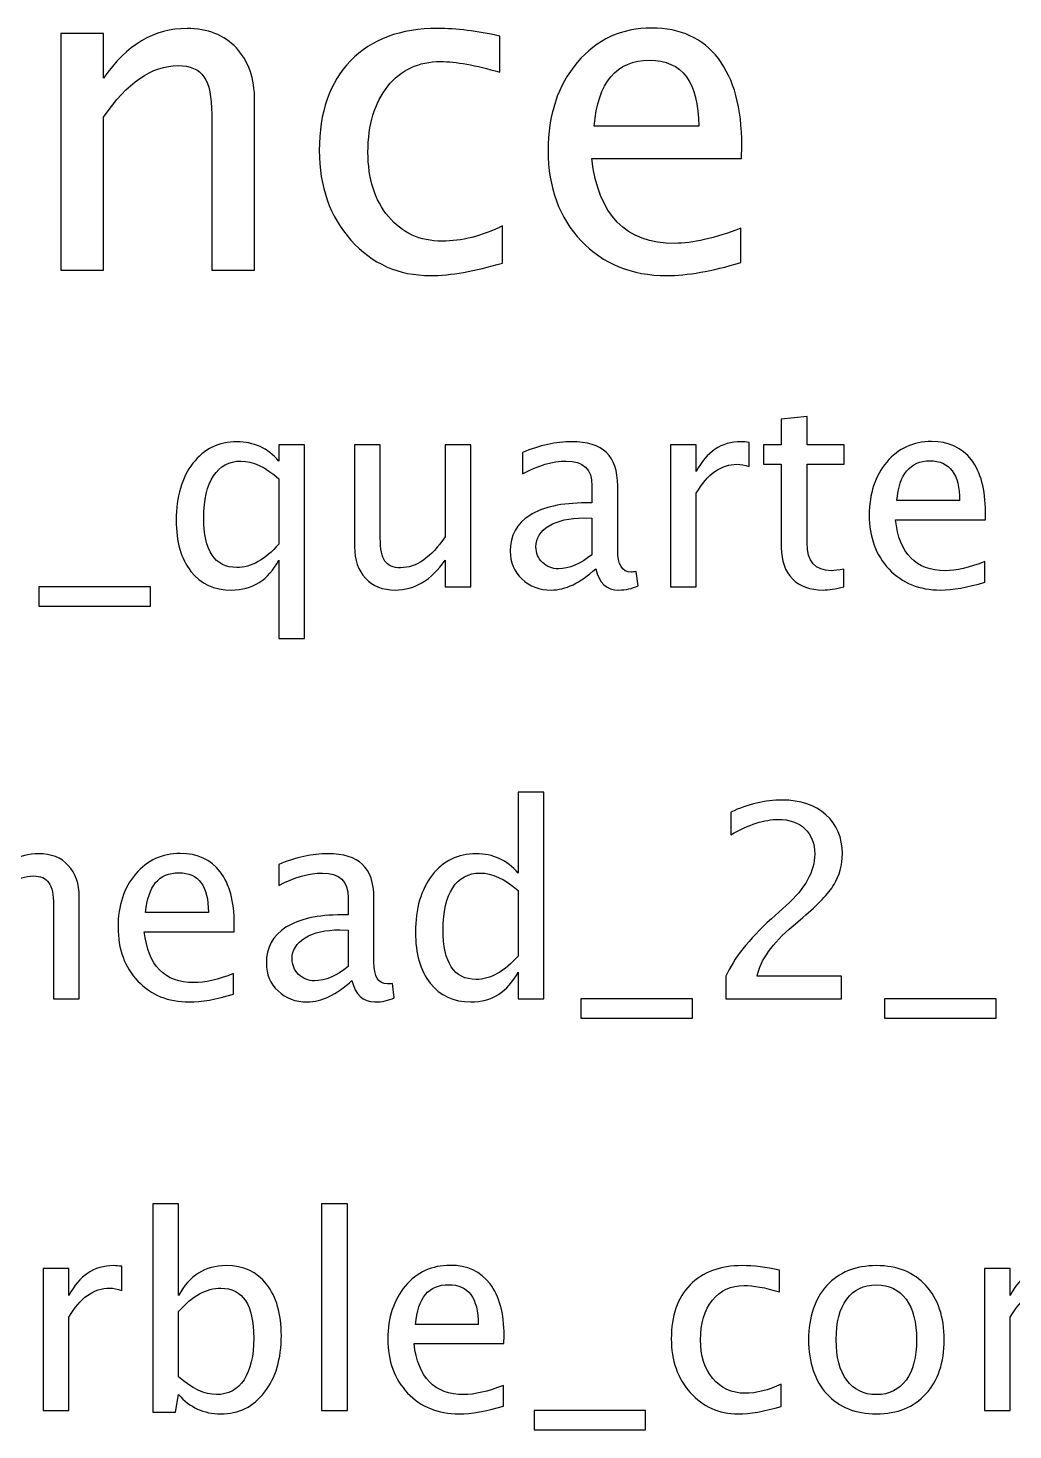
# Model space of a CAD drawing. Header units: centimetres. Extents: x -50 to 50, y -51 to 59.
# Drawn here: x 4.56 to 9.22, y 43.68 to 50.32 of the extents above; entities that cross this region are included whole.
import ezdxf

# ---------------------------------------------------------------- set-up
doc = ezdxf.new("R2010")
doc.units = ezdxf.units.CM
doc.header["$MEASUREMENT"] = 0
doc.layers.add('Layer 1', color=7, linetype='Continuous')

msp = doc.modelspace()

# ---------------------------------------------------------------- linework, layer by layer
at = {"layer": 'Layer 1'}
for points, knots in [([(4.71138, 49.17044), (4.71138, 49.17044), (4.71138, 50.29228), (4.71138, 50.29228), (4.71138, 50.29228), (4.71138, 50.29228), (4.91458, 50.29228), (4.91458, 50.29228), (4.91458, 50.29228), (4.91458, 50.29228), (4.91458, 50.08026), (4.91458, 50.08026), (4.91458, 50.08026), (5.02218, 50.23724), (5.15412, 50.31556), (5.31005, 50.31556), (5.31005, 50.31556), (5.40812, 50.31556), (5.48608, 50.28487), (5.54358, 50.22313), (5.54358, 50.22313), (5.60109, 50.16175), (5.63002, 50.07884), (5.63002, 49.97513), (5.63002, 49.97513), (5.63002, 49.97513), (5.63002, 49.17044), (5.63002, 49.17044), (5.63002, 49.17044), (5.63002, 49.17044), (5.42681, 49.17044), (5.42681, 49.17044), (5.42681, 49.17044), (5.42681, 49.17044), (5.42681, 49.90881), (5.42681, 49.90881), (5.42681, 49.90881), (5.42681, 49.99206), (5.41447, 50.05133), (5.39013, 50.08661), (5.39013, 50.08661), (5.36543, 50.12224), (5.32486, 50.13987), (5.26806, 50.13987), (5.26806, 50.13987), (5.14318, 50.13987), (5.02535, 50.05838), (4.91458, 49.8954), (4.91458, 49.8954), (4.91458, 49.8954), (4.91458, 49.17044), (4.91458, 49.17044), (4.91458, 49.17044), (4.91458, 49.17044), (4.71138, 49.17044), (4.71138, 49.17044)], [0, 0, 0, 0, 0.0666667, 0.0666667, 0.0666667, 0.0666667, 0.1333333, 0.1333333, 0.1333333, 0.1333333, 0.2, 0.2, 0.2, 0.2, 0.2666667, 0.2666667, 0.2666667, 0.2666667, 0.3333333, 0.3333333, 0.3333333, 0.3333333, 0.4, 0.4, 0.4, 0.4, 0.4666667, 0.4666667, 0.4666667, 0.4666667, 0.5333333, 0.5333333, 0.5333333, 0.5333333, 0.6, 0.6, 0.6, 0.6, 0.6666667, 0.6666667, 0.6666667, 0.6666667, 0.7333333, 0.7333333, 0.7333333, 0.7333333, 0.8, 0.8, 0.8, 0.8, 0.8666667, 0.8666667, 0.8666667, 0.8666667, 1, 1, 1, 1]), ([(6.80406, 49.20431), (6.67248, 49.1648), (6.55888, 49.14504), (6.46328, 49.14504), (6.46328, 49.14504), (6.31159, 49.14504), (6.186, 49.20113), (6.08616, 49.31296), (6.08616, 49.31296), (5.98632, 49.42515), (5.93623, 49.56661), (5.93623, 49.737), (5.93623, 49.737), (5.93623, 49.91904), (5.98562, 50.06121), (6.0844, 50.16281), (6.0844, 50.16281), (6.18318, 50.26476), (6.32111, 50.31556), (6.49821, 50.31556), (6.49821, 50.31556), (6.58534, 50.31556), (6.68341, 50.30356), (6.79136, 50.27958), (6.79136, 50.27958), (6.79136, 50.27958), (6.79136, 50.10812), (6.79136, 50.10812), (6.79136, 50.10812), (6.67671, 50.14199), (6.58323, 50.15892), (6.51126, 50.15892), (6.51126, 50.15892), (6.40684, 50.15892), (6.32323, 50.11977), (6.26079, 50.0418), (6.26079, 50.0418), (6.19834, 49.96384), (6.16695, 49.85977), (6.16695, 49.72995), (6.16695, 49.72995), (6.16695, 49.604), (6.1994, 49.5024), (6.26396, 49.42444), (6.26396, 49.42444), (6.32852, 49.34683), (6.41283, 49.30802), (6.51761, 49.30802), (6.51761, 49.30802), (6.61039, 49.30802), (6.70564, 49.33201), (6.80406, 49.37999), (6.80406, 49.37999), (6.80406, 49.37999), (6.80406, 49.20431), (6.80406, 49.20431)], [0, 0, 0, 0, 0.0666667, 0.0666667, 0.0666667, 0.0666667, 0.1333333, 0.1333333, 0.1333333, 0.1333333, 0.2, 0.2, 0.2, 0.2, 0.2666667, 0.2666667, 0.2666667, 0.2666667, 0.3333333, 0.3333333, 0.3333333, 0.3333333, 0.4, 0.4, 0.4, 0.4, 0.4666667, 0.4666667, 0.4666667, 0.4666667, 0.5333333, 0.5333333, 0.5333333, 0.5333333, 0.6, 0.6, 0.6, 0.6, 0.6666667, 0.6666667, 0.6666667, 0.6666667, 0.7333333, 0.7333333, 0.7333333, 0.7333333, 0.8, 0.8, 0.8, 0.8, 0.8666667, 0.8666667, 0.8666667, 0.8666667, 1, 1, 1, 1]), ([(7.9326, 49.20642), (7.79608, 49.1655), (7.67931, 49.14504), (7.58194, 49.14504), (7.58194, 49.14504), (7.41578, 49.14504), (7.28067, 49.20007), (7.1766, 49.30979), (7.1766, 49.30979), (7.07253, 49.4195), (7.02032, 49.56167), (7.02032, 49.73665), (7.02032, 49.73665), (7.02032, 49.90634), (7.06618, 50.04568), (7.15826, 50.15469), (7.15826, 50.15469), (7.25033, 50.26335), (7.36816, 50.31768), (7.51174, 50.31768), (7.51174, 50.31768), (7.64756, 50.31768), (7.75269, 50.26934), (7.82677, 50.17268), (7.82677, 50.17268), (7.90085, 50.07602), (7.9379, 49.93914), (7.9379, 49.7617), (7.9379, 49.7617), (7.9379, 49.7617), (7.93684, 49.69961), (7.93684, 49.69961), (7.93684, 49.69961), (7.93684, 49.69961), (7.22775, 49.69961), (7.22775, 49.69961), (7.22775, 49.69961), (7.25739, 49.4315), (7.38827, 49.29744), (7.62004, 49.29744), (7.62004, 49.29744), (7.70506, 49.29744), (7.80913, 49.32143), (7.9326, 49.36941), (7.9326, 49.36941), (7.9326, 49.36941), (7.9326, 49.20642), (7.9326, 49.20642)], [0, 0, 0, 0, 0.0769231, 0.0769231, 0.0769231, 0.0769231, 0.1538462, 0.1538462, 0.1538462, 0.1538462, 0.2307692, 0.2307692, 0.2307692, 0.2307692, 0.3076923, 0.3076923, 0.3076923, 0.3076923, 0.3846154, 0.3846154, 0.3846154, 0.3846154, 0.4615385, 0.4615385, 0.4615385, 0.4615385, 0.5384615, 0.5384615, 0.5384615, 0.5384615, 0.6153846, 0.6153846, 0.6153846, 0.6153846, 0.6923077, 0.6923077, 0.6923077, 0.6923077, 0.7692308, 0.7692308, 0.7692308, 0.7692308, 0.8461538, 0.8461538, 0.8461538, 0.8461538, 1, 1, 1, 1]), ([(7.23834, 49.85201), (7.23834, 49.85201), (7.73364, 49.85201), (7.73364, 49.85201), (7.73364, 49.85201), (7.73364, 50.06085), (7.65567, 50.16527), (7.5001, 50.16527), (7.5001, 50.16527), (7.34347, 50.16527), (7.25633, 50.06085), (7.23834, 49.85201)], [0, 0, 0, 0, 0.25, 0.25, 0.25, 0.25, 0.5, 0.5, 0.5, 0.5, 1, 1, 1, 1]), ([(8.421, 47.67065), (8.38332, 47.66028), (8.35052, 47.6552), (8.32279, 47.6552), (8.32279, 47.6552), (8.26056, 47.6552), (8.21209, 47.67298), (8.17737, 47.70854), (8.17737, 47.70854), (8.14245, 47.7441), (8.12509, 47.79342), (8.12509, 47.85671), (8.12509, 47.85671), (8.12509, 47.85671), (8.12509, 48.2521), (8.12509, 48.2521), (8.12509, 48.2521), (8.12509, 48.2521), (8.04085, 48.2521), (8.04085, 48.2521), (8.04085, 48.2521), (8.04085, 48.2521), (8.04085, 48.34354), (8.04085, 48.34354), (8.04085, 48.34354), (8.04085, 48.34354), (8.12509, 48.34354), (8.12509, 48.34354), (8.12509, 48.34354), (8.12509, 48.34354), (8.12509, 48.46525), (8.12509, 48.46525), (8.12509, 48.46525), (8.12509, 48.46525), (8.24701, 48.47689), (8.24701, 48.47689), (8.24701, 48.47689), (8.24701, 48.47689), (8.24701, 48.34354), (8.24701, 48.34354), (8.24701, 48.34354), (8.24701, 48.34354), (8.42354, 48.34354), (8.42354, 48.34354), (8.42354, 48.34354), (8.42354, 48.34354), (8.42354, 48.2521), (8.42354, 48.2521), (8.42354, 48.2521), (8.42354, 48.2521), (8.24701, 48.2521), (8.24701, 48.2521), (8.24701, 48.2521), (8.24701, 48.2521), (8.24701, 47.87872), (8.24701, 47.87872), (8.24701, 47.87872), (8.24701, 47.79067), (8.28532, 47.74664), (8.36173, 47.74664), (8.36173, 47.74664), (8.37803, 47.74664), (8.39772, 47.74939), (8.421, 47.75468), (8.421, 47.75468), (8.421, 47.75468), (8.421, 47.67065), (8.421, 47.67065)], [0, 0, 0, 0, 0.0555556, 0.0555556, 0.0555556, 0.0555556, 0.1111111, 0.1111111, 0.1111111, 0.1111111, 0.1666667, 0.1666667, 0.1666667, 0.1666667, 0.2222222, 0.2222222, 0.2222222, 0.2222222, 0.2777778, 0.2777778, 0.2777778, 0.2777778, 0.3333333, 0.3333333, 0.3333333, 0.3333333, 0.3888889, 0.3888889, 0.3888889, 0.3888889, 0.4444444, 0.4444444, 0.4444444, 0.4444444, 0.5, 0.5, 0.5, 0.5, 0.5555556, 0.5555556, 0.5555556, 0.5555556, 0.6111111, 0.6111111, 0.6111111, 0.6111111, 0.6666667, 0.6666667, 0.6666667, 0.6666667, 0.7222222, 0.7222222, 0.7222222, 0.7222222, 0.7777778, 0.7777778, 0.7777778, 0.7777778, 0.8333333, 0.8333333, 0.8333333, 0.8333333, 0.8888889, 0.8888889, 0.8888889, 0.8888889, 1, 1, 1, 1]), ([(5.74469, 47.42533), (5.74469, 47.42533), (5.74469, 47.79681), (5.74469, 47.79681), (5.74469, 47.79681), (5.69495, 47.7024), (5.62002, 47.6552), (5.5199, 47.6552), (5.5199, 47.6552), (5.43862, 47.6552), (5.3747, 47.68462), (5.32813, 47.74368), (5.32813, 47.74368), (5.28156, 47.80273), (5.25828, 47.88338), (5.25828, 47.98561), (5.25828, 47.98561), (5.25828, 48.09737), (5.28474, 48.18733), (5.33744, 48.25549), (5.33744, 48.25549), (5.39036, 48.32343), (5.45979, 48.35751), (5.54594, 48.35751), (5.54594, 48.35751), (5.62573, 48.35751), (5.6922, 48.32703), (5.74469, 48.26586), (5.74469, 48.26586), (5.74469, 48.26586), (5.74469, 48.34354), (5.74469, 48.34354), (5.74469, 48.34354), (5.74469, 48.34354), (5.86661, 48.34354), (5.86661, 48.34354), (5.86661, 48.34354), (5.86661, 48.34354), (5.86661, 47.42533), (5.86661, 47.42533), (5.86661, 47.42533), (5.86661, 47.42533), (5.74469, 47.42533), (5.74469, 47.42533)], [0, 0, 0, 0, 0.0833333, 0.0833333, 0.0833333, 0.0833333, 0.1666667, 0.1666667, 0.1666667, 0.1666667, 0.25, 0.25, 0.25, 0.25, 0.3333333, 0.3333333, 0.3333333, 0.3333333, 0.4166667, 0.4166667, 0.4166667, 0.4166667, 0.5, 0.5, 0.5, 0.5, 0.5833333, 0.5833333, 0.5833333, 0.5833333, 0.6666667, 0.6666667, 0.6666667, 0.6666667, 0.75, 0.75, 0.75, 0.75, 0.8333333, 0.8333333, 0.8333333, 0.8333333, 1, 1, 1, 1]), ([(7.24604, 47.75617), (7.17281, 47.68886), (7.10232, 47.6552), (7.03459, 47.6552), (7.03459, 47.6552), (6.97892, 47.6552), (6.93256, 47.67256), (6.89595, 47.70748), (6.89595, 47.70748), (6.85912, 47.74241), (6.8407, 47.78643), (6.8407, 47.83956), (6.8407, 47.83956), (6.8407, 47.91301), (6.8716, 47.96953), (6.93341, 48.0089), (6.93341, 48.0089), (6.99522, 48.04827), (7.08391, 48.06795), (7.19948, 48.06795), (7.19948, 48.06795), (7.19948, 48.06795), (7.22805, 48.06795), (7.22805, 48.06795), (7.22805, 48.06795), (7.22805, 48.06795), (7.22805, 48.14902), (7.22805, 48.14902), (7.22805, 48.14902), (7.22805, 48.22712), (7.18741, 48.26607), (7.10592, 48.26607), (7.10592, 48.26607), (7.04284, 48.26607), (6.97384, 48.24617), (6.89912, 48.20638), (6.89912, 48.20638), (6.89912, 48.20638), (6.89912, 48.30671), (6.89912, 48.30671), (6.89912, 48.30671), (6.98125, 48.34058), (7.05872, 48.35751), (7.13132, 48.35751), (7.13132, 48.35751), (7.20604, 48.35751), (7.26128, 48.34058), (7.29663, 48.3065), (7.29663, 48.3065), (7.33219, 48.27242), (7.34997, 48.21993), (7.34997, 48.14902), (7.34997, 48.14902), (7.34997, 48.14902), (7.34997, 47.84485), (7.34997, 47.84485), (7.34997, 47.84485), (7.34997, 47.77522), (7.37135, 47.74029), (7.41432, 47.74029), (7.41432, 47.74029), (7.41961, 47.74029), (7.42744, 47.74114), (7.43781, 47.74283), (7.43781, 47.74283), (7.43781, 47.74283), (7.44649, 47.6751), (7.44649, 47.6751), (7.44649, 47.6751), (7.41876, 47.66176), (7.38828, 47.6552), (7.35484, 47.6552), (7.35484, 47.6552), (7.2979, 47.6552), (7.26171, 47.68886), (7.24604, 47.75617)], [0, 0, 0, 0, 0.05, 0.05, 0.05, 0.05, 0.1, 0.1, 0.1, 0.1, 0.15, 0.15, 0.15, 0.15, 0.2, 0.2, 0.2, 0.2, 0.25, 0.25, 0.25, 0.25, 0.3, 0.3, 0.3, 0.3, 0.35, 0.35, 0.35, 0.35, 0.4, 0.4, 0.4, 0.4, 0.45, 0.45, 0.45, 0.45, 0.5, 0.5, 0.5, 0.5, 0.55, 0.55, 0.55, 0.55, 0.6, 0.6, 0.6, 0.6, 0.65, 0.65, 0.65, 0.65, 0.7, 0.7, 0.7, 0.7, 0.75, 0.75, 0.75, 0.75, 0.8, 0.8, 0.8, 0.8, 0.85, 0.85, 0.85, 0.85, 0.9, 0.9, 0.9, 0.9, 1, 1, 1, 1]), ([(7.60037, 47.67044), (7.60037, 47.67044), (7.60037, 48.34354), (7.60037, 48.34354), (7.60037, 48.34354), (7.60037, 48.34354), (7.72229, 48.34354), (7.72229, 48.34354), (7.72229, 48.34354), (7.72229, 48.34354), (7.72229, 48.21633), (7.72229, 48.21633), (7.72229, 48.21633), (7.77076, 48.31052), (7.84104, 48.35751), (7.93332, 48.35751), (7.93332, 48.35751), (7.94581, 48.35751), (7.95893, 48.35645), (7.97248, 48.35434), (7.97248, 48.35434), (7.97248, 48.35434), (7.97248, 48.24025), (7.97248, 48.24025), (7.97248, 48.24025), (7.95131, 48.24723), (7.93269, 48.25083), (7.9166, 48.25083), (7.9166, 48.25083), (7.83913, 48.25083), (7.77436, 48.20511), (7.72229, 48.11346), (7.72229, 48.11346), (7.72229, 48.11346), (7.72229, 47.67044), (7.72229, 47.67044), (7.72229, 47.67044), (7.72229, 47.67044), (7.60037, 47.67044), (7.60037, 47.67044)], [0, 0, 0, 0, 0.0909091, 0.0909091, 0.0909091, 0.0909091, 0.1818182, 0.1818182, 0.1818182, 0.1818182, 0.2727273, 0.2727273, 0.2727273, 0.2727273, 0.3636364, 0.3636364, 0.3636364, 0.3636364, 0.4545455, 0.4545455, 0.4545455, 0.4545455, 0.5454545, 0.5454545, 0.5454545, 0.5454545, 0.6363636, 0.6363636, 0.6363636, 0.6363636, 0.7272727, 0.7272727, 0.7272727, 0.7272727, 0.8181818, 0.8181818, 0.8181818, 0.8181818, 1, 1, 1, 1]), ([(9.08902, 47.69203), (9.00711, 47.66748), (8.93704, 47.6552), (8.87862, 47.6552), (8.87862, 47.6552), (8.77893, 47.6552), (8.69786, 47.68822), (8.63542, 47.75405), (8.63542, 47.75405), (8.57298, 47.81988), (8.54165, 47.90518), (8.54165, 48.01017), (8.54165, 48.01017), (8.54165, 48.11198), (8.56917, 48.19559), (8.62441, 48.26099), (8.62441, 48.26099), (8.67966, 48.32618), (8.75035, 48.35878), (8.8365, 48.35878), (8.8365, 48.35878), (8.91799, 48.35878), (8.98107, 48.32978), (9.02552, 48.27179), (9.02552, 48.27179), (9.06997, 48.21379), (9.0922, 48.13166), (9.0922, 48.02519), (9.0922, 48.02519), (9.0922, 48.02519), (9.09156, 47.98794), (9.09156, 47.98794), (9.09156, 47.98794), (9.09156, 47.98794), (8.66611, 47.98794), (8.66611, 47.98794), (8.66611, 47.98794), (8.68389, 47.82707), (8.76242, 47.74664), (8.90148, 47.74664), (8.90148, 47.74664), (8.9525, 47.74664), (9.01494, 47.76103), (9.08902, 47.78982), (9.08902, 47.78982), (9.08902, 47.78982), (9.08902, 47.69203), (9.08902, 47.69203)], [0, 0, 0, 0, 0.0769231, 0.0769231, 0.0769231, 0.0769231, 0.1538462, 0.1538462, 0.1538462, 0.1538462, 0.2307692, 0.2307692, 0.2307692, 0.2307692, 0.3076923, 0.3076923, 0.3076923, 0.3076923, 0.3846154, 0.3846154, 0.3846154, 0.3846154, 0.4615385, 0.4615385, 0.4615385, 0.4615385, 0.5384615, 0.5384615, 0.5384615, 0.5384615, 0.6153846, 0.6153846, 0.6153846, 0.6153846, 0.6923077, 0.6923077, 0.6923077, 0.6923077, 0.7692308, 0.7692308, 0.7692308, 0.7692308, 0.8461538, 0.8461538, 0.8461538, 0.8461538, 1, 1, 1, 1]), ([(6.53251, 47.67044), (6.53251, 47.67044), (6.53251, 47.79702), (6.53251, 47.79702), (6.53251, 47.79702), (6.46753, 47.7024), (6.38858, 47.6552), (6.29587, 47.6552), (6.29587, 47.6552), (6.23702, 47.6552), (6.19025, 47.67362), (6.15553, 47.71066), (6.15553, 47.71066), (6.12061, 47.7477), (6.10325, 47.79744), (6.10325, 47.86031), (6.10325, 47.86031), (6.10325, 47.86031), (6.10325, 48.34354), (6.10325, 48.34354), (6.10325, 48.34354), (6.10325, 48.34354), (6.22517, 48.34354), (6.22517, 48.34354), (6.22517, 48.34354), (6.22517, 48.34354), (6.22517, 47.9001), (6.22517, 47.9001), (6.22517, 47.9001), (6.22517, 47.84951), (6.23258, 47.81374), (6.24718, 47.79257), (6.24718, 47.79257), (6.262, 47.77119), (6.28655, 47.76061), (6.32106, 47.76061), (6.32106, 47.76061), (6.39556, 47.76061), (6.46626, 47.80951), (6.53251, 47.90751), (6.53251, 47.90751), (6.53251, 47.90751), (6.53251, 48.34354), (6.53251, 48.34354), (6.53251, 48.34354), (6.53251, 48.34354), (6.65443, 48.34354), (6.65443, 48.34354), (6.65443, 48.34354), (6.65443, 48.34354), (6.65443, 47.67044), (6.65443, 47.67044), (6.65443, 47.67044), (6.65443, 47.67044), (6.53251, 47.67044), (6.53251, 47.67044)], [0, 0, 0, 0, 0.0666667, 0.0666667, 0.0666667, 0.0666667, 0.1333333, 0.1333333, 0.1333333, 0.1333333, 0.2, 0.2, 0.2, 0.2, 0.2666667, 0.2666667, 0.2666667, 0.2666667, 0.3333333, 0.3333333, 0.3333333, 0.3333333, 0.4, 0.4, 0.4, 0.4, 0.4666667, 0.4666667, 0.4666667, 0.4666667, 0.5333333, 0.5333333, 0.5333333, 0.5333333, 0.6, 0.6, 0.6, 0.6, 0.6666667, 0.6666667, 0.6666667, 0.6666667, 0.7333333, 0.7333333, 0.7333333, 0.7333333, 0.8, 0.8, 0.8, 0.8, 0.8666667, 0.8666667, 0.8666667, 0.8666667, 1, 1, 1, 1]), ([(5.74469, 48.18246), (5.6814, 48.23813), (5.6215, 48.26607), (5.56477, 48.26607), (5.56477, 48.26607), (5.50889, 48.26607), (5.46571, 48.24279), (5.43502, 48.19601), (5.43502, 48.19601), (5.40433, 48.14944), (5.38909, 48.0834), (5.38909, 47.99789), (5.38909, 47.99789), (5.38909, 47.84062), (5.44116, 47.76188), (5.54551, 47.76188), (5.54551, 47.76188), (5.61325, 47.76188), (5.67971, 47.79892), (5.74469, 47.87279), (5.74469, 47.87279), (5.74469, 47.87279), (5.74469, 48.18246), (5.74469, 48.18246)], [0, 0, 0, 0, 0.1428571, 0.1428571, 0.1428571, 0.1428571, 0.2857143, 0.2857143, 0.2857143, 0.2857143, 0.4285714, 0.4285714, 0.4285714, 0.4285714, 0.5714286, 0.5714286, 0.5714286, 0.5714286, 0.7142857, 0.7142857, 0.7142857, 0.7142857, 1, 1, 1, 1]), ([(8.67246, 48.07938), (8.67246, 48.07938), (8.96964, 48.07938), (8.96964, 48.07938), (8.96964, 48.07938), (8.96964, 48.20469), (8.92286, 48.26734), (8.82952, 48.26734), (8.82952, 48.26734), (8.73554, 48.26734), (8.68326, 48.20469), (8.67246, 48.07938)], [0, 0, 0, 0, 0.25, 0.25, 0.25, 0.25, 0.5, 0.5, 0.5, 0.5, 1, 1, 1, 1]), ([(7.22805, 47.82263), (7.22805, 47.82263), (7.22805, 47.99556), (7.22805, 47.99556), (7.22805, 47.99556), (7.22805, 47.99556), (7.18889, 47.99683), (7.18889, 47.99683), (7.18889, 47.99683), (7.12116, 47.99683), (7.06655, 47.98434), (7.02485, 47.95937), (7.02485, 47.95937), (6.98336, 47.93418), (6.96262, 47.90095), (6.96262, 47.85946), (6.96262, 47.85946), (6.96262, 47.83046), (6.97299, 47.80591), (6.99352, 47.7858), (6.99352, 47.7858), (7.01427, 47.76569), (7.03946, 47.75553), (7.0693, 47.75553), (7.0693, 47.75553), (7.1201, 47.75553), (7.17302, 47.77797), (7.22805, 47.82263)], [0, 0, 0, 0, 0.125, 0.125, 0.125, 0.125, 0.25, 0.25, 0.25, 0.25, 0.375, 0.375, 0.375, 0.375, 0.5, 0.5, 0.5, 0.5, 0.625, 0.625, 0.625, 0.625, 0.75, 0.75, 0.75, 0.75, 1, 1, 1, 1]), ([(4.60804, 47.579), (4.60804, 47.579), (4.60804, 47.67044), (4.60804, 47.67044), (4.60804, 47.67044), (4.60804, 47.67044), (5.13636, 47.67044), (5.13636, 47.67044), (5.13636, 47.67044), (5.13636, 47.67044), (5.13636, 47.579), (5.13636, 47.579), (5.13636, 47.579), (5.13636, 47.579), (4.60804, 47.579), (4.60804, 47.579)], [0, 0, 0, 0, 0.2, 0.2, 0.2, 0.2, 0.4, 0.4, 0.4, 0.4, 0.6, 0.6, 0.6, 0.6, 1, 1, 1, 1]), ([(4.24811, 45.71887), (4.24811, 45.71887), (4.24811, 46.69804), (4.24811, 46.69804), (4.24811, 46.69804), (4.24811, 46.69804), (4.37003, 46.69804), (4.37003, 46.69804), (4.37003, 46.69804), (4.37003, 46.69804), (4.37003, 46.26476), (4.37003, 46.26476), (4.37003, 46.26476), (4.43459, 46.35895), (4.51375, 46.40594), (4.60731, 46.40594), (4.60731, 46.40594), (4.66615, 46.40594), (4.71293, 46.38753), (4.74743, 46.35048), (4.74743, 46.35048), (4.78193, 46.31365), (4.79929, 46.26391), (4.79929, 46.20168), (4.79929, 46.20168), (4.79929, 46.20168), (4.79929, 45.71887), (4.79929, 45.71887), (4.79929, 45.71887), (4.79929, 45.71887), (4.67737, 45.71887), (4.67737, 45.71887), (4.67737, 45.71887), (4.67737, 45.71887), (4.67737, 46.16189), (4.67737, 46.16189), (4.67737, 46.16189), (4.67737, 46.21184), (4.66996, 46.2474), (4.65536, 46.26857), (4.65536, 46.26857), (4.64054, 46.28995), (4.6162, 46.30053), (4.58212, 46.30053), (4.58212, 46.30053), (4.50719, 46.30053), (4.43649, 46.25164), (4.37003, 46.15385), (4.37003, 46.15385), (4.37003, 46.15385), (4.37003, 45.71887), (4.37003, 45.71887), (4.37003, 45.71887), (4.37003, 45.71887), (4.24811, 45.71887), (4.24811, 45.71887)], [0, 0, 0, 0, 0.0666667, 0.0666667, 0.0666667, 0.0666667, 0.1333333, 0.1333333, 0.1333333, 0.1333333, 0.2, 0.2, 0.2, 0.2, 0.2666667, 0.2666667, 0.2666667, 0.2666667, 0.3333333, 0.3333333, 0.3333333, 0.3333333, 0.4, 0.4, 0.4, 0.4, 0.4666667, 0.4666667, 0.4666667, 0.4666667, 0.5333333, 0.5333333, 0.5333333, 0.5333333, 0.6, 0.6, 0.6, 0.6, 0.6666667, 0.6666667, 0.6666667, 0.6666667, 0.7333333, 0.7333333, 0.7333333, 0.7333333, 0.8, 0.8, 0.8, 0.8, 0.8666667, 0.8666667, 0.8666667, 0.8666667, 1, 1, 1, 1]), ([(6.87828, 45.71887), (6.87828, 45.71887), (6.87828, 45.84524), (6.87828, 45.84524), (6.87828, 45.84524), (6.82854, 45.75083), (6.75361, 45.70363), (6.65349, 45.70363), (6.65349, 45.70363), (6.57221, 45.70363), (6.50829, 45.73305), (6.46172, 45.79211), (6.46172, 45.79211), (6.41515, 45.85116), (6.39187, 45.93181), (6.39187, 46.03404), (6.39187, 46.03404), (6.39187, 46.1458), (6.41833, 46.23576), (6.47103, 46.30392), (6.47103, 46.30392), (6.52395, 46.37186), (6.59338, 46.40594), (6.67953, 46.40594), (6.67953, 46.40594), (6.75932, 46.40594), (6.82579, 46.37546), (6.87828, 46.31429), (6.87828, 46.31429), (6.87828, 46.31429), (6.87828, 46.69804), (6.87828, 46.69804), (6.87828, 46.69804), (6.87828, 46.69804), (7.0002, 46.69804), (7.0002, 46.69804), (7.0002, 46.69804), (7.0002, 46.69804), (7.0002, 45.71887), (7.0002, 45.71887), (7.0002, 45.71887), (7.0002, 45.71887), (6.87828, 45.71887), (6.87828, 45.71887)], [0, 0, 0, 0, 0.0833333, 0.0833333, 0.0833333, 0.0833333, 0.1666667, 0.1666667, 0.1666667, 0.1666667, 0.25, 0.25, 0.25, 0.25, 0.3333333, 0.3333333, 0.3333333, 0.3333333, 0.4166667, 0.4166667, 0.4166667, 0.4166667, 0.5, 0.5, 0.5, 0.5, 0.5833333, 0.5833333, 0.5833333, 0.5833333, 0.6666667, 0.6666667, 0.6666667, 0.6666667, 0.75, 0.75, 0.75, 0.75, 0.8333333, 0.8333333, 0.8333333, 0.8333333, 1, 1, 1, 1]), ([(7.86295, 45.71887), (7.86295, 45.71887), (7.86295, 45.82555), (7.86295, 45.82555), (7.86295, 45.82555), (7.89851, 45.90874), (7.97027, 45.99954), (8.07843, 46.09754), (8.07843, 46.09754), (8.07843, 46.09754), (8.14828, 46.1602), (8.14828, 46.1602), (8.14828, 46.1602), (8.23824, 46.2419), (8.28332, 46.32276), (8.28332, 46.40319), (8.28332, 46.40319), (8.28332, 46.45462), (8.26787, 46.49484), (8.23718, 46.52426), (8.23718, 46.52426), (8.20649, 46.55368), (8.16394, 46.5685), (8.10997, 46.5685), (8.10997, 46.5685), (8.04689, 46.5685), (7.97217, 46.54437), (7.88581, 46.49611), (7.88581, 46.49611), (7.88581, 46.49611), (7.88581, 46.60279), (7.88581, 46.60279), (7.88581, 46.60279), (7.9673, 46.64089), (8.04837, 46.65994), (8.12923, 46.65994), (8.12923, 46.65994), (8.21516, 46.65994), (8.28417, 46.63687), (8.33624, 46.59051), (8.33624, 46.59051), (8.3881, 46.54416), (8.41413, 46.48278), (8.41413, 46.40615), (8.41413, 46.40615), (8.41413, 46.35112), (8.40101, 46.30222), (8.37476, 46.25968), (8.37476, 46.25968), (8.3483, 46.21692), (8.29941, 46.16528), (8.22765, 46.10432), (8.22765, 46.10432), (8.22765, 46.10432), (8.18045, 46.0641), (8.18045, 46.0641), (8.18045, 46.0641), (8.08224, 45.98091), (8.02551, 45.90133), (8.01027, 45.82555), (8.01027, 45.82555), (8.01027, 45.82555), (8.41032, 45.82555), (8.41032, 45.82555), (8.41032, 45.82555), (8.41032, 45.82555), (8.41032, 45.71887), (8.41032, 45.71887), (8.41032, 45.71887), (8.41032, 45.71887), (7.86295, 45.71887), (7.86295, 45.71887)], [0, 0, 0, 0, 0.0526316, 0.0526316, 0.0526316, 0.0526316, 0.1052632, 0.1052632, 0.1052632, 0.1052632, 0.1578947, 0.1578947, 0.1578947, 0.1578947, 0.2105263, 0.2105263, 0.2105263, 0.2105263, 0.2631579, 0.2631579, 0.2631579, 0.2631579, 0.3157895, 0.3157895, 0.3157895, 0.3157895, 0.3684211, 0.3684211, 0.3684211, 0.3684211, 0.4210526, 0.4210526, 0.4210526, 0.4210526, 0.4736842, 0.4736842, 0.4736842, 0.4736842, 0.5263158, 0.5263158, 0.5263158, 0.5263158, 0.5789474, 0.5789474, 0.5789474, 0.5789474, 0.6315789, 0.6315789, 0.6315789, 0.6315789, 0.6842105, 0.6842105, 0.6842105, 0.6842105, 0.7368421, 0.7368421, 0.7368421, 0.7368421, 0.7894737, 0.7894737, 0.7894737, 0.7894737, 0.8421053, 0.8421053, 0.8421053, 0.8421053, 0.8947368, 0.8947368, 0.8947368, 0.8947368, 1, 1, 1, 1]), ([(5.53039, 45.74046), (5.44848, 45.71591), (5.37841, 45.70363), (5.31999, 45.70363), (5.31999, 45.70363), (5.2203, 45.70363), (5.13923, 45.73665), (5.07679, 45.80248), (5.07679, 45.80248), (5.01435, 45.86831), (4.98302, 45.95361), (4.98302, 46.0586), (4.98302, 46.0586), (4.98302, 46.16041), (5.01054, 46.24402), (5.06578, 46.30942), (5.06578, 46.30942), (5.12103, 46.37461), (5.19172, 46.40721), (5.27787, 46.40721), (5.27787, 46.40721), (5.35936, 46.40721), (5.42244, 46.37821), (5.46689, 46.32022), (5.46689, 46.32022), (5.51134, 46.26222), (5.53357, 46.18009), (5.53357, 46.07362), (5.53357, 46.07362), (5.53357, 46.07362), (5.53293, 46.03637), (5.53293, 46.03637), (5.53293, 46.03637), (5.53293, 46.03637), (5.10748, 46.03637), (5.10748, 46.03637), (5.10748, 46.03637), (5.12526, 45.8755), (5.20379, 45.79507), (5.34285, 45.79507), (5.34285, 45.79507), (5.39387, 45.79507), (5.45631, 45.80946), (5.53039, 45.83825), (5.53039, 45.83825), (5.53039, 45.83825), (5.53039, 45.74046), (5.53039, 45.74046)], [0, 0, 0, 0, 0.0769231, 0.0769231, 0.0769231, 0.0769231, 0.1538462, 0.1538462, 0.1538462, 0.1538462, 0.2307692, 0.2307692, 0.2307692, 0.2307692, 0.3076923, 0.3076923, 0.3076923, 0.3076923, 0.3846154, 0.3846154, 0.3846154, 0.3846154, 0.4615385, 0.4615385, 0.4615385, 0.4615385, 0.5384615, 0.5384615, 0.5384615, 0.5384615, 0.6153846, 0.6153846, 0.6153846, 0.6153846, 0.6923077, 0.6923077, 0.6923077, 0.6923077, 0.7692308, 0.7692308, 0.7692308, 0.7692308, 0.8461538, 0.8461538, 0.8461538, 0.8461538, 1, 1, 1, 1]), ([(6.09088, 45.8046), (6.01765, 45.73729), (5.94716, 45.70363), (5.87943, 45.70363), (5.87943, 45.70363), (5.82376, 45.70363), (5.7774, 45.72099), (5.74079, 45.75591), (5.74079, 45.75591), (5.70396, 45.79084), (5.68554, 45.83486), (5.68554, 45.88799), (5.68554, 45.88799), (5.68554, 45.96144), (5.71644, 46.01796), (5.77825, 46.05733), (5.77825, 46.05733), (5.84006, 46.0967), (5.92875, 46.11638), (6.04432, 46.11638), (6.04432, 46.11638), (6.04432, 46.11638), (6.07289, 46.11638), (6.07289, 46.11638), (6.07289, 46.11638), (6.07289, 46.11638), (6.07289, 46.19745), (6.07289, 46.19745), (6.07289, 46.19745), (6.07289, 46.27555), (6.03225, 46.3145), (5.95076, 46.3145), (5.95076, 46.3145), (5.88768, 46.3145), (5.81868, 46.2946), (5.74396, 46.25481), (5.74396, 46.25481), (5.74396, 46.25481), (5.74396, 46.35514), (5.74396, 46.35514), (5.74396, 46.35514), (5.82609, 46.38901), (5.90356, 46.40594), (5.97616, 46.40594), (5.97616, 46.40594), (6.05088, 46.40594), (6.10612, 46.38901), (6.14147, 46.35493), (6.14147, 46.35493), (6.17703, 46.32085), (6.19481, 46.26836), (6.19481, 46.19745), (6.19481, 46.19745), (6.19481, 46.19745), (6.19481, 45.89328), (6.19481, 45.89328), (6.19481, 45.89328), (6.19481, 45.82365), (6.21619, 45.78872), (6.25916, 45.78872), (6.25916, 45.78872), (6.26445, 45.78872), (6.27228, 45.78957), (6.28265, 45.79126), (6.28265, 45.79126), (6.28265, 45.79126), (6.29133, 45.72353), (6.29133, 45.72353), (6.29133, 45.72353), (6.2636, 45.71019), (6.23312, 45.70363), (6.19968, 45.70363), (6.19968, 45.70363), (6.14274, 45.70363), (6.10655, 45.73729), (6.09088, 45.8046)], [0, 0, 0, 0, 0.05, 0.05, 0.05, 0.05, 0.1, 0.1, 0.1, 0.1, 0.15, 0.15, 0.15, 0.15, 0.2, 0.2, 0.2, 0.2, 0.25, 0.25, 0.25, 0.25, 0.3, 0.3, 0.3, 0.3, 0.35, 0.35, 0.35, 0.35, 0.4, 0.4, 0.4, 0.4, 0.45, 0.45, 0.45, 0.45, 0.5, 0.5, 0.5, 0.5, 0.55, 0.55, 0.55, 0.55, 0.6, 0.6, 0.6, 0.6, 0.65, 0.65, 0.65, 0.65, 0.7, 0.7, 0.7, 0.7, 0.75, 0.75, 0.75, 0.75, 0.8, 0.8, 0.8, 0.8, 0.85, 0.85, 0.85, 0.85, 0.9, 0.9, 0.9, 0.9, 1, 1, 1, 1]), ([(5.11383, 46.12781), (5.11383, 46.12781), (5.41101, 46.12781), (5.41101, 46.12781), (5.41101, 46.12781), (5.41101, 46.25312), (5.36423, 46.31577), (5.27089, 46.31577), (5.27089, 46.31577), (5.17691, 46.31577), (5.12463, 46.25312), (5.11383, 46.12781)], [0, 0, 0, 0, 0.25, 0.25, 0.25, 0.25, 0.5, 0.5, 0.5, 0.5, 1, 1, 1, 1]), ([(6.87828, 46.23089), (6.81499, 46.28656), (6.75509, 46.3145), (6.69836, 46.3145), (6.69836, 46.3145), (6.64248, 46.3145), (6.5993, 46.29122), (6.56861, 46.24444), (6.56861, 46.24444), (6.53792, 46.19787), (6.52268, 46.13183), (6.52268, 46.04632), (6.52268, 46.04632), (6.52268, 45.88905), (6.57475, 45.81031), (6.6791, 45.81031), (6.6791, 45.81031), (6.74684, 45.81031), (6.8133, 45.84735), (6.87828, 45.92122), (6.87828, 45.92122), (6.87828, 45.92122), (6.87828, 46.23089), (6.87828, 46.23089)], [0, 0, 0, 0, 0.1428571, 0.1428571, 0.1428571, 0.1428571, 0.2857143, 0.2857143, 0.2857143, 0.2857143, 0.4285714, 0.4285714, 0.4285714, 0.4285714, 0.5714286, 0.5714286, 0.5714286, 0.5714286, 0.7142857, 0.7142857, 0.7142857, 0.7142857, 1, 1, 1, 1]), ([(6.07289, 45.87106), (6.07289, 45.87106), (6.07289, 46.04399), (6.07289, 46.04399), (6.07289, 46.04399), (6.07289, 46.04399), (6.03373, 46.04526), (6.03373, 46.04526), (6.03373, 46.04526), (5.966, 46.04526), (5.91139, 46.03277), (5.86969, 46.0078), (5.86969, 46.0078), (5.8282, 45.98261), (5.80746, 45.94938), (5.80746, 45.90789), (5.80746, 45.90789), (5.80746, 45.87889), (5.81783, 45.85434), (5.83836, 45.83423), (5.83836, 45.83423), (5.85911, 45.81412), (5.8843, 45.80396), (5.91414, 45.80396), (5.91414, 45.80396), (5.96494, 45.80396), (6.01786, 45.8264), (6.07289, 45.87106)], [0, 0, 0, 0, 0.125, 0.125, 0.125, 0.125, 0.25, 0.25, 0.25, 0.25, 0.375, 0.375, 0.375, 0.375, 0.5, 0.5, 0.5, 0.5, 0.625, 0.625, 0.625, 0.625, 0.75, 0.75, 0.75, 0.75, 1, 1, 1, 1]), ([(7.17588, 45.62743), (7.17588, 45.62743), (7.17588, 45.71887), (7.17588, 45.71887), (7.17588, 45.71887), (7.17588, 45.71887), (7.7042, 45.71887), (7.7042, 45.71887), (7.7042, 45.71887), (7.7042, 45.71887), (7.7042, 45.62743), (7.7042, 45.62743), (7.7042, 45.62743), (7.7042, 45.62743), (7.17588, 45.62743), (7.17588, 45.62743)], [0, 0, 0, 0, 0.2, 0.2, 0.2, 0.2, 0.4, 0.4, 0.4, 0.4, 0.6, 0.6, 0.6, 0.6, 1, 1, 1, 1]), ([(8.61394, 45.62743), (8.61394, 45.62743), (8.61394, 45.71887), (8.61394, 45.71887), (8.61394, 45.71887), (8.61394, 45.71887), (9.14226, 45.71887), (9.14226, 45.71887), (9.14226, 45.71887), (9.14226, 45.71887), (9.14226, 45.62743), (9.14226, 45.62743), (9.14226, 45.62743), (9.14226, 45.62743), (8.61394, 45.62743), (8.61394, 45.62743)], [0, 0, 0, 0, 0.2, 0.2, 0.2, 0.2, 0.4, 0.4, 0.4, 0.4, 0.6, 0.6, 0.6, 0.6, 1, 1, 1, 1]), ([(5.14822, 43.75968), (5.14822, 43.75968), (5.14822, 44.74647), (5.14822, 44.74647), (5.14822, 44.74647), (5.14822, 44.74647), (5.27014, 44.74647), (5.27014, 44.74647), (5.27014, 44.74647), (5.27014, 44.74647), (5.27014, 44.31319), (5.27014, 44.31319), (5.27014, 44.31319), (5.32009, 44.40738), (5.39524, 44.45437), (5.49535, 44.45437), (5.49535, 44.45437), (5.57642, 44.45437), (5.64013, 44.42495), (5.6867, 44.36589), (5.6867, 44.36589), (5.73327, 44.30684), (5.75655, 44.22619), (5.75655, 44.12396), (5.75655, 44.12396), (5.75655, 44.01262), (5.73009, 43.92266), (5.67739, 43.85451), (5.67739, 43.85451), (5.62468, 43.78614), (5.55526, 43.75206), (5.46932, 43.75206), (5.46932, 43.75206), (5.38952, 43.75206), (5.32306, 43.78254), (5.27014, 43.84371), (5.27014, 43.84371), (5.27014, 43.84371), (5.25532, 43.75968), (5.25532, 43.75968), (5.25532, 43.75968), (5.25532, 43.75968), (5.14822, 43.75968), (5.14822, 43.75968)], [0, 0, 0, 0, 0.0833333, 0.0833333, 0.0833333, 0.0833333, 0.1666667, 0.1666667, 0.1666667, 0.1666667, 0.25, 0.25, 0.25, 0.25, 0.3333333, 0.3333333, 0.3333333, 0.3333333, 0.4166667, 0.4166667, 0.4166667, 0.4166667, 0.5, 0.5, 0.5, 0.5, 0.5833333, 0.5833333, 0.5833333, 0.5833333, 0.6666667, 0.6666667, 0.6666667, 0.6666667, 0.75, 0.75, 0.75, 0.75, 0.8333333, 0.8333333, 0.8333333, 0.8333333, 1, 1, 1, 1]), ([(5.94747, 43.7673), (5.94747, 43.7673), (5.94747, 44.74647), (5.94747, 44.74647), (5.94747, 44.74647), (5.94747, 44.74647), (6.06939, 44.74647), (6.06939, 44.74647), (6.06939, 44.74647), (6.06939, 44.74647), (6.06939, 43.7673), (6.06939, 43.7673), (6.06939, 43.7673), (6.06939, 43.7673), (5.94747, 43.7673), (5.94747, 43.7673)], [0, 0, 0, 0, 0.2, 0.2, 0.2, 0.2, 0.4, 0.4, 0.4, 0.4, 0.6, 0.6, 0.6, 0.6, 1, 1, 1, 1]), ([(4.62858, 43.7673), (4.62858, 43.7673), (4.62858, 44.4404), (4.62858, 44.4404), (4.62858, 44.4404), (4.62858, 44.4404), (4.7505, 44.4404), (4.7505, 44.4404), (4.7505, 44.4404), (4.7505, 44.4404), (4.7505, 44.31319), (4.7505, 44.31319), (4.7505, 44.31319), (4.79897, 44.40738), (4.86925, 44.45437), (4.96153, 44.45437), (4.96153, 44.45437), (4.97402, 44.45437), (4.98714, 44.45331), (5.00069, 44.4512), (5.00069, 44.4512), (5.00069, 44.4512), (5.00069, 44.33711), (5.00069, 44.33711), (5.00069, 44.33711), (4.97952, 44.34409), (4.9609, 44.34769), (4.94481, 44.34769), (4.94481, 44.34769), (4.86734, 44.34769), (4.80257, 44.30197), (4.7505, 44.21032), (4.7505, 44.21032), (4.7505, 44.21032), (4.7505, 43.7673), (4.7505, 43.7673), (4.7505, 43.7673), (4.7505, 43.7673), (4.62858, 43.7673), (4.62858, 43.7673)], [0, 0, 0, 0, 0.0909091, 0.0909091, 0.0909091, 0.0909091, 0.1818182, 0.1818182, 0.1818182, 0.1818182, 0.2727273, 0.2727273, 0.2727273, 0.2727273, 0.3636364, 0.3636364, 0.3636364, 0.3636364, 0.4545455, 0.4545455, 0.4545455, 0.4545455, 0.5454545, 0.5454545, 0.5454545, 0.5454545, 0.6363636, 0.6363636, 0.6363636, 0.6363636, 0.7272727, 0.7272727, 0.7272727, 0.7272727, 0.8181818, 0.8181818, 0.8181818, 0.8181818, 1, 1, 1, 1]), ([(6.80853, 43.78889), (6.72662, 43.76434), (6.65655, 43.75206), (6.59813, 43.75206), (6.59813, 43.75206), (6.49844, 43.75206), (6.41737, 43.78508), (6.35493, 43.85091), (6.35493, 43.85091), (6.29249, 43.91674), (6.26116, 44.00204), (6.26116, 44.10703), (6.26116, 44.10703), (6.26116, 44.20884), (6.28868, 44.29245), (6.34392, 44.35785), (6.34392, 44.35785), (6.39917, 44.42304), (6.46986, 44.45564), (6.55601, 44.45564), (6.55601, 44.45564), (6.6375, 44.45564), (6.70058, 44.42664), (6.74503, 44.36865), (6.74503, 44.36865), (6.78948, 44.31065), (6.81171, 44.22852), (6.81171, 44.12205), (6.81171, 44.12205), (6.81171, 44.12205), (6.81107, 44.0848), (6.81107, 44.0848), (6.81107, 44.0848), (6.81107, 44.0848), (6.38562, 44.0848), (6.38562, 44.0848), (6.38562, 44.0848), (6.4034, 43.92393), (6.48193, 43.8435), (6.62099, 43.8435), (6.62099, 43.8435), (6.67201, 43.8435), (6.73445, 43.85789), (6.80853, 43.88668), (6.80853, 43.88668), (6.80853, 43.88668), (6.80853, 43.78889), (6.80853, 43.78889)], [0, 0, 0, 0, 0.0769231, 0.0769231, 0.0769231, 0.0769231, 0.1538462, 0.1538462, 0.1538462, 0.1538462, 0.2307692, 0.2307692, 0.2307692, 0.2307692, 0.3076923, 0.3076923, 0.3076923, 0.3076923, 0.3846154, 0.3846154, 0.3846154, 0.3846154, 0.4615385, 0.4615385, 0.4615385, 0.4615385, 0.5384615, 0.5384615, 0.5384615, 0.5384615, 0.6153846, 0.6153846, 0.6153846, 0.6153846, 0.6923077, 0.6923077, 0.6923077, 0.6923077, 0.7692308, 0.7692308, 0.7692308, 0.7692308, 0.8461538, 0.8461538, 0.8461538, 0.8461538, 1, 1, 1, 1]), ([(8.12446, 43.78762), (8.04551, 43.76391), (7.97735, 43.75206), (7.91999, 43.75206), (7.91999, 43.75206), (7.82897, 43.75206), (7.75362, 43.78572), (7.69372, 43.85281), (7.69372, 43.85281), (7.63382, 43.92012), (7.60376, 44.005), (7.60376, 44.10724), (7.60376, 44.10724), (7.60376, 44.21646), (7.63339, 44.30176), (7.69266, 44.36272), (7.69266, 44.36272), (7.75193, 44.42389), (7.83469, 44.45437), (7.94095, 44.45437), (7.94095, 44.45437), (7.99323, 44.45437), (8.05207, 44.44717), (8.11684, 44.43278), (8.11684, 44.43278), (8.11684, 44.43278), (8.11684, 44.32991), (8.11684, 44.32991), (8.11684, 44.32991), (8.04805, 44.35023), (7.99196, 44.36039), (7.94878, 44.36039), (7.94878, 44.36039), (7.88612, 44.36039), (7.83596, 44.3369), (7.79849, 44.29012), (7.79849, 44.29012), (7.76103, 44.24334), (7.74219, 44.1809), (7.74219, 44.103), (7.74219, 44.103), (7.74219, 44.02744), (7.76166, 43.96648), (7.8004, 43.9197), (7.8004, 43.9197), (7.83913, 43.87313), (7.88972, 43.84985), (7.95259, 43.84985), (7.95259, 43.84985), (8.00826, 43.84985), (8.06541, 43.86424), (8.12446, 43.89303), (8.12446, 43.89303), (8.12446, 43.89303), (8.12446, 43.78762), (8.12446, 43.78762)], [0, 0, 0, 0, 0.0666667, 0.0666667, 0.0666667, 0.0666667, 0.1333333, 0.1333333, 0.1333333, 0.1333333, 0.2, 0.2, 0.2, 0.2, 0.2666667, 0.2666667, 0.2666667, 0.2666667, 0.3333333, 0.3333333, 0.3333333, 0.3333333, 0.4, 0.4, 0.4, 0.4, 0.4666667, 0.4666667, 0.4666667, 0.4666667, 0.5333333, 0.5333333, 0.5333333, 0.5333333, 0.6, 0.6, 0.6, 0.6, 0.6666667, 0.6666667, 0.6666667, 0.6666667, 0.7333333, 0.7333333, 0.7333333, 0.7333333, 0.8, 0.8, 0.8, 0.8, 0.8666667, 0.8666667, 0.8666667, 0.8666667, 1, 1, 1, 1]), ([(8.57552, 43.75206), (8.47667, 43.75206), (8.39836, 43.7836), (8.34078, 43.84668), (8.34078, 43.84668), (8.283, 43.90975), (8.25421, 43.99548), (8.25421, 44.10364), (8.25421, 44.10364), (8.25421, 44.21159), (8.283, 44.2971), (8.34078, 44.35997), (8.34078, 44.35997), (8.39836, 44.42283), (8.47667, 44.45437), (8.57552, 44.45437), (8.57552, 44.45437), (8.67437, 44.45437), (8.75269, 44.42283), (8.81026, 44.35997), (8.81026, 44.35997), (8.86804, 44.2971), (8.89683, 44.21159), (8.89683, 44.10364), (8.89683, 44.10364), (8.89683, 43.99548), (8.86804, 43.90975), (8.81026, 43.84668), (8.81026, 43.84668), (8.75269, 43.7836), (8.67437, 43.75206), (8.57552, 43.75206)], [0, 0, 0, 0, 0.1111111, 0.1111111, 0.1111111, 0.1111111, 0.2222222, 0.2222222, 0.2222222, 0.2222222, 0.3333333, 0.3333333, 0.3333333, 0.3333333, 0.4444444, 0.4444444, 0.4444444, 0.4444444, 0.5555556, 0.5555556, 0.5555556, 0.5555556, 0.6666667, 0.6666667, 0.6666667, 0.6666667, 0.7777778, 0.7777778, 0.7777778, 0.7777778, 1, 1, 1, 1]), ([(9.08775, 43.7673), (9.08775, 43.7673), (9.08775, 44.4404), (9.08775, 44.4404), (9.08775, 44.4404), (9.08775, 44.4404), (9.20967, 44.4404), (9.20967, 44.4404), (9.20967, 44.4404), (9.20967, 44.4404), (9.20967, 44.31319), (9.20967, 44.31319), (9.20967, 44.31319), (9.25814, 44.40738), (9.32842, 44.45437), (9.4207, 44.45437), (9.4207, 44.45437), (9.43319, 44.45437), (9.44631, 44.45331), (9.45986, 44.4512), (9.45986, 44.4512), (9.45986, 44.4512), (9.45986, 44.33711), (9.45986, 44.33711), (9.45986, 44.33711), (9.43869, 44.34409), (9.42007, 44.34769), (9.40398, 44.34769), (9.40398, 44.34769), (9.32651, 44.34769), (9.26174, 44.30197), (9.20967, 44.21032), (9.20967, 44.21032), (9.20967, 44.21032), (9.20967, 43.7673), (9.20967, 43.7673), (9.20967, 43.7673), (9.20967, 43.7673), (9.08775, 43.7673), (9.08775, 43.7673)], [0, 0, 0, 0, 0.0909091, 0.0909091, 0.0909091, 0.0909091, 0.1818182, 0.1818182, 0.1818182, 0.1818182, 0.2727273, 0.2727273, 0.2727273, 0.2727273, 0.3636364, 0.3636364, 0.3636364, 0.3636364, 0.4545455, 0.4545455, 0.4545455, 0.4545455, 0.5454545, 0.5454545, 0.5454545, 0.5454545, 0.6363636, 0.6363636, 0.6363636, 0.6363636, 0.7272727, 0.7272727, 0.7272727, 0.7272727, 0.8181818, 0.8181818, 0.8181818, 0.8181818, 1, 1, 1, 1]), ([(5.27014, 43.92774), (5.33301, 43.87165), (5.39291, 43.8435), (5.44985, 43.8435), (5.44985, 43.8435), (5.50594, 43.8435), (5.54933, 43.867), (5.57981, 43.91377), (5.57981, 43.91377), (5.6105, 43.96055), (5.62574, 44.02638), (5.62574, 44.11147), (5.62574, 44.11147), (5.62574, 44.26895), (5.57367, 44.34769), (5.46953, 44.34769), (5.46953, 44.34769), (5.40137, 44.34769), (5.33491, 44.31086), (5.27014, 44.23699), (5.27014, 44.23699), (5.27014, 44.23699), (5.27014, 43.92774), (5.27014, 43.92774)], [0, 0, 0, 0, 0.1428571, 0.1428571, 0.1428571, 0.1428571, 0.2857143, 0.2857143, 0.2857143, 0.2857143, 0.4285714, 0.4285714, 0.4285714, 0.4285714, 0.5714286, 0.5714286, 0.5714286, 0.5714286, 0.7142857, 0.7142857, 0.7142857, 0.7142857, 1, 1, 1, 1]), ([(6.39197, 44.17624), (6.39197, 44.17624), (6.68915, 44.17624), (6.68915, 44.17624), (6.68915, 44.17624), (6.68915, 44.30155), (6.64237, 44.3642), (6.54903, 44.3642), (6.54903, 44.3642), (6.45505, 44.3642), (6.40277, 44.30155), (6.39197, 44.17624)], [0, 0, 0, 0, 0.25, 0.25, 0.25, 0.25, 0.5, 0.5, 0.5, 0.5, 1, 1, 1, 1]), ([(8.57531, 43.8435), (8.63563, 43.8435), (8.68262, 43.86615), (8.71607, 43.91166), (8.71607, 43.91166), (8.7493, 43.95695), (8.76602, 44.02109), (8.76602, 44.10364), (8.76602, 44.10364), (8.76602, 44.18598), (8.7493, 44.2499), (8.71607, 44.2952), (8.71607, 44.2952), (8.68262, 44.34028), (8.63563, 44.36293), (8.57531, 44.36293), (8.57531, 44.36293), (8.51477, 44.36293), (8.46778, 44.34028), (8.43476, 44.2952), (8.43476, 44.2952), (8.40153, 44.2499), (8.38502, 44.18598), (8.38502, 44.10364), (8.38502, 44.10364), (8.38502, 44.02109), (8.40153, 43.95695), (8.43476, 43.91166), (8.43476, 43.91166), (8.46778, 43.86615), (8.51477, 43.8435), (8.57531, 43.8435)], [0, 0, 0, 0, 0.1111111, 0.1111111, 0.1111111, 0.1111111, 0.2222222, 0.2222222, 0.2222222, 0.2222222, 0.3333333, 0.3333333, 0.3333333, 0.3333333, 0.4444444, 0.4444444, 0.4444444, 0.4444444, 0.5555556, 0.5555556, 0.5555556, 0.5555556, 0.6666667, 0.6666667, 0.6666667, 0.6666667, 0.7777778, 0.7777778, 0.7777778, 0.7777778, 1, 1, 1, 1]), ([(6.95352, 43.67586), (6.95352, 43.67586), (6.95352, 43.7673), (6.95352, 43.7673), (6.95352, 43.7673), (6.95352, 43.7673), (7.48184, 43.7673), (7.48184, 43.7673), (7.48184, 43.7673), (7.48184, 43.7673), (7.48184, 43.67586), (7.48184, 43.67586), (7.48184, 43.67586), (7.48184, 43.67586), (6.95352, 43.67586), (6.95352, 43.67586)], [0, 0, 0, 0, 0.2, 0.2, 0.2, 0.2, 0.4, 0.4, 0.4, 0.4, 0.6, 0.6, 0.6, 0.6, 1, 1, 1, 1])]:
    msp.add_open_spline(points, degree=3, knots=knots, dxfattribs=at)

doc.saveas('drawing.dxf')
